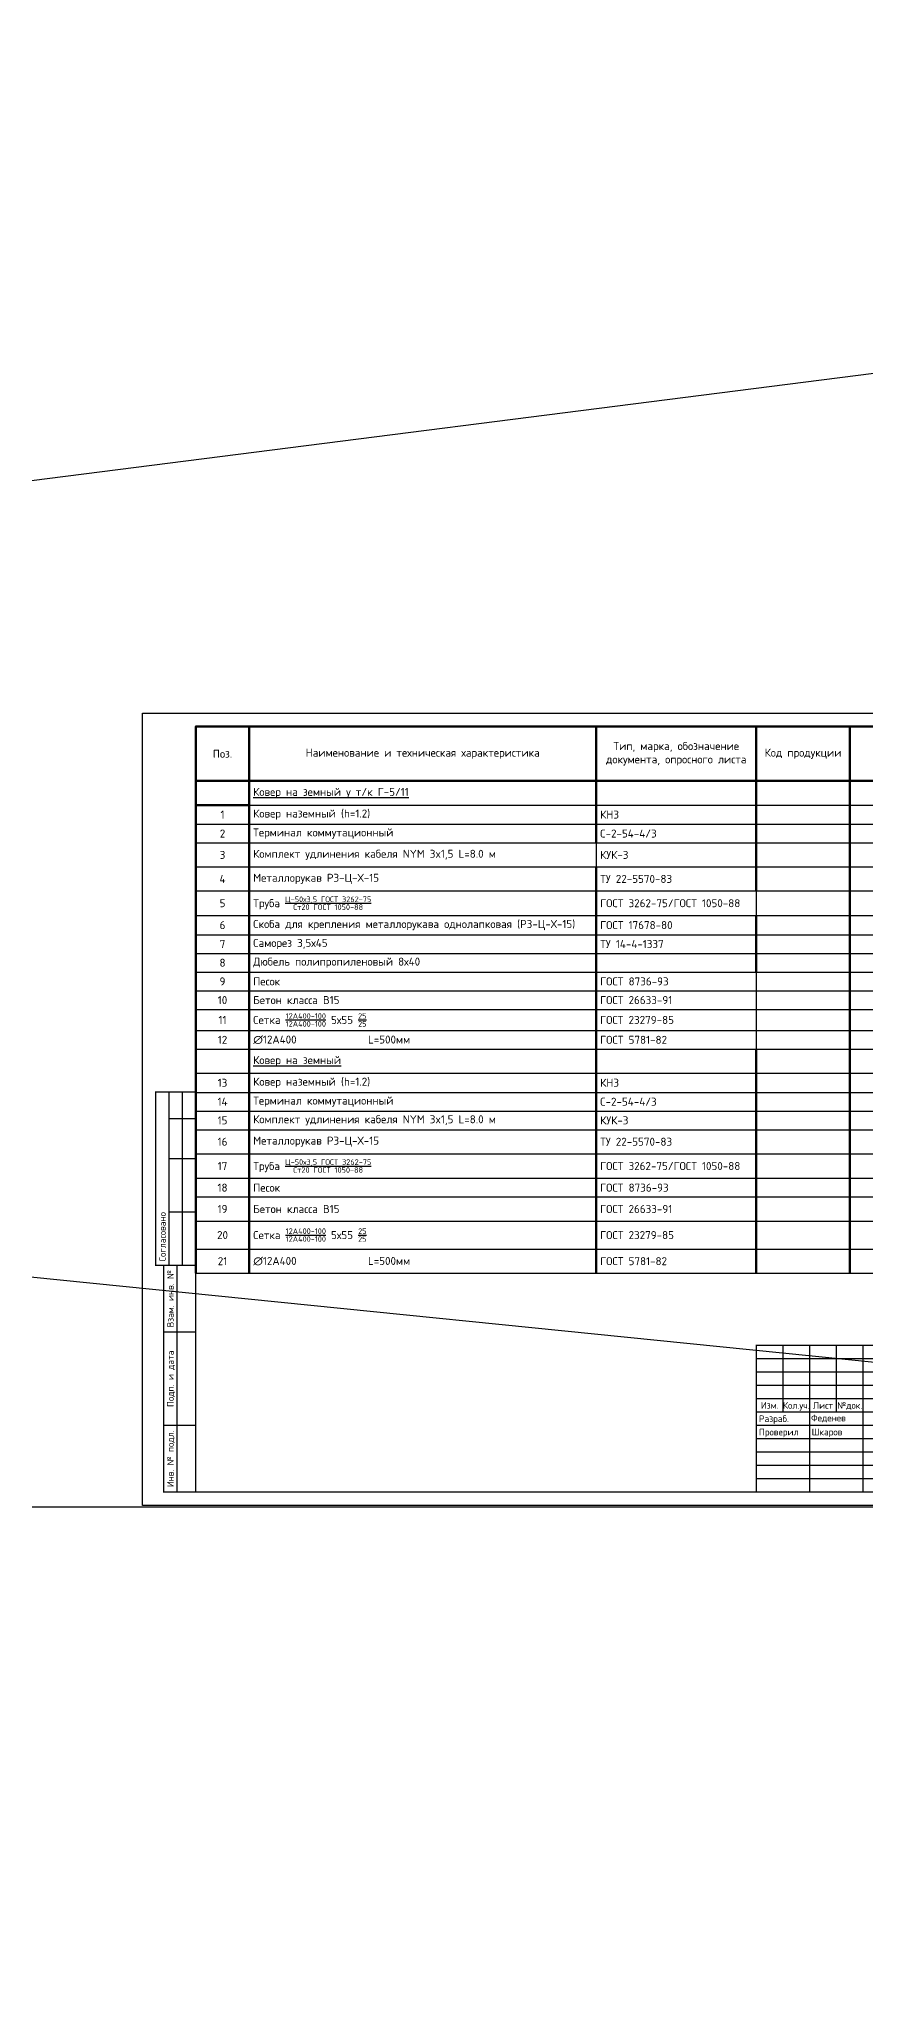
# Model space of a CAD drawing. Header units: millimetres. Extents: x -112426 to 6776, y 1218 to 38707.
# Drawn here: x 5314 to 5624, y 1218 to 1951 of the extents above; entities that cross this region are included whole.
import ezdxf
from ezdxf.enums import TextEntityAlignment as Align

# ---------------------------------------------------------------- set-up
doc = ezdxf.new("R2010")
doc.units = ezdxf.units.MM
doc.layers.add('Размеры на чертеже', color=250, linetype='Continuous', lineweight=25)
doc.layers.add('Таблица', color=250, linetype='Continuous', lineweight=30)
doc.styles.add('-ISOCPEUR-', font='isocpeur.ttf')

# ---------------------------------------------------------------- blocks, each defined once
blk = doc.blocks.new('*T82')
at = {"layer": 'Таблица', "color": 7, "lineweight": 50, "transparency": 16777216}
for p, q in [((0, 0), (395, 0)), ((0, 0), (0, -20.43)), ((20, 0), (20, -20.43)), ((150, 0), (150, -20.43)), ((210, 0), (210, -20.43)), ((245, 0), (245, -20.43)), ((290, 0), (290, -20.43)), ((310, 0), (310, -20.43)), ((330, 0), (330, -20.43)), ((355, 0), (355, -20.43)), ((395, 0), (395, -20.43))]:
    blk.add_line(p, q, dxfattribs=at)
at = {"layer": 'Таблица', "color": 0, "lineweight": 50, "transparency": 16777216}
for p, q in [((0, -20.43), (150, -20.43)), ((0, -20.43), (0, -204.93)), ((20, -20.43), (20, -204.93)), ((210, -20.43), (395, -20.43)), ((210, -20.43), (210, -61.63)), ((245, -20.43), (245, -78.05)), ((395, -20.43), (395, -204.93)), ((0, -29.43), (20, -29.43)), ((330, -52.63), (330, -78.05)), ((290, -61.63), (290, -70.85)), ((310, -61.63), (310, -78.05)), ((210, -70.85), (210, -92.05)), ((245, -92.05), (245, -204.93)), ((330, -99.05), (330, -113.95)), ((290, -106.05), (290, -113.95)), ((310, -106.05), (310, -113.95)), ((210, -120.95), (210, -204.93))]:
    blk.add_line(p, q, dxfattribs=at)
at = {"layer": 'Таблица', "color": 0, "linetype": 'ByBlock', "lineweight": 50, "transparency": 16777216}
for p, q in [((150, -20.43), (210, -20.43)), ((150, -20.43), (150, -43.63)), ((290, -20.43), (290, -52.63)), ((310, -20.43), (310, -61.63)), ((330, -20.43), (330, -52.63)), ((150, -52.63), (150, -204.93)), ((290, -70.85), (290, -106.05)), ((245, -78.05), (245, -92.05)), ((310, -78.05), (310, -106.05)), ((330, -78.05), (330, -99.05)), ((290, -113.95), (290, -204.93)), ((310, -113.95), (310, -204.93)), ((330, -113.95), (330, -204.93))]:
    blk.add_line(p, q, dxfattribs=at)
at = {"layer": 'Таблица', "color": 0, "linetype": 'ByBlock', "lineweight": -2, "transparency": 16777216}
for p, q in [((355, -20.43), (355, -204.93)), ((210, -29.43), (290, -29.43)), ((355, -29.43), (395, -29.43)), ((355, -36.63), (395, -36.63)), ((150, -43.63), (150, -52.63)), ((210, -52.63), (290, -52.63)), ((290, -52.63), (290, -61.63)), ((20, -61.63), (150, -61.63)), ((210, -61.63), (210, -70.85)), ((290, -61.63), (310, -61.63)), ((330, -70.85), (355, -70.85)), ((210, -78.05), (290, -78.05)), ((210, -85.05), (290, -85.05)), ((310, -85.05), (355, -85.05)), ((210, -92.05), (245, -92.05)), ((210, -92.05), (210, -120.95)), ((330, -99.05), (355, -99.05)), ((245, -106.05), (290, -106.05)), ((310, -106.05), (330, -106.05)), ((330, -113.95), (355, -113.95))]:
    blk.add_line(p, q, dxfattribs=at)
at = {"layer": 'Таблица', "color": 0, "lineweight": 30, "transparency": 16777216}
for p, q in [((0, -36.63), (20, -36.63)), ((0, -43.63), (20, -43.63)), ((0, -52.63), (20, -52.63)), ((0, -61.63), (20, -61.63)), ((310, -61.63), (355, -61.63)), ((0, -70.85), (20, -70.85)), ((310, -70.85), (330, -70.85)), ((0, -78.05), (20, -78.05)), ((310, -78.05), (355, -78.05)), ((0, -85.05), (20, -85.05)), ((0, -92.05), (20, -92.05)), ((0, -99.05), (20, -99.05)), ((0, -106.05), (20, -106.05)), ((330, -106.05), (355, -106.05)), ((0, -113.95), (20, -113.95)), ((310, -113.95), (330, -113.95)), ((0, -120.95), (20, -120.95)), ((0, -137.15), (20, -137.15)), ((0, -144.15), (20, -144.15)), ((0, -151.15), (20, -151.15)), ((0, -160.15), (20, -160.15)), ((0, -169.37), (20, -169.37)), ((0, -176.37), (20, -176.37)), ((0, -185.37), (20, -185.37)), ((0, -195.93), (20, -195.93)), ((0, -204.93), (20, -204.93))]:
    blk.add_line(p, q, dxfattribs=at)
at = {"layer": 'Таблица', "color": 0, "linetype": 'ByBlock', "lineweight": 25, "transparency": 16777216}
for p, q in [((20, -29.43), (210, -29.43)), ((20, -36.63), (210, -36.63)), ((290, -29.43), (355, -29.43)), ((290, -36.63), (355, -36.63)), ((20, -43.63), (210, -43.63)), ((290, -43.63), (355, -43.63)), ((20, -52.63), (210, -52.63)), ((290, -52.63), (355, -52.63)), ((150, -61.63), (210, -61.63)), ((20, -70.85), (210, -70.85)), ((290, -70.85), (310, -70.85)), ((20, -78.05), (210, -78.05)), ((290, -78.05), (310, -78.05)), ((20, -85.05), (210, -85.05)), ((290, -85.05), (310, -85.05)), ((20, -92.05), (210, -92.05)), ((245, -92.05), (355, -92.05)), ((20, -99.05), (210, -99.05)), ((245, -99.05), (330, -99.05)), ((20, -106.05), (210, -106.05)), ((290, -106.05), (310, -106.05)), ((20, -113.95), (210, -113.95)), ((290, -113.95), (310, -113.95)), ((20, -120.95), (210, -120.95)), ((245, -120.95), (355, -120.95)), ((20, -129.95), (210, -129.95)), ((245, -129.95), (355, -129.95)), ((20, -137.15), (210, -137.15)), ((245, -137.15), (355, -137.15)), ((20, -144.15), (210, -144.15)), ((245, -144.15), (355, -144.15)), ((20, -151.15), (210, -151.15)), ((245, -151.15), (355, -151.15)), ((20, -160.15), (210, -160.15)), ((245, -160.15), (355, -160.15)), ((20, -169.37), (210, -169.37)), ((245, -169.37), (355, -169.37)), ((20, -176.37), (210, -176.37)), ((245, -176.37), (355, -176.37)), ((20, -185.37), (210, -185.37)), ((245, -185.37), (355, -185.37)), ((20, -195.93), (210, -195.93)), ((245, -195.93), (355, -195.93)), ((20, -204.93), (210, -204.93)), ((245, -204.93), (355, -204.93))]:
    blk.add_line(p, q, dxfattribs=at)
at = {"layer": 'Таблица', "color": 0, "lineweight": 25, "transparency": 16777216}
for p, q in [((210, -36.63), (290, -36.63)), ((210, -43.63), (290, -43.63)), ((355, -43.63), (395, -43.63)), ((355, -52.63), (395, -52.63)), ((210, -61.63), (290, -61.63)), ((355, -61.63), (395, -61.63)), ((210, -70.85), (290, -70.85)), ((355, -70.85), (395, -70.85)), ((355, -78.05), (395, -78.05)), ((355, -85.05), (395, -85.05)), ((355, -92.05), (395, -92.05)), ((210, -99.05), (245, -99.05)), ((355, -99.05), (395, -99.05)), ((210, -106.05), (245, -106.05)), ((355, -106.05), (395, -106.05)), ((210, -113.95), (290, -113.95)), ((355, -113.95), (395, -113.95)), ((210, -120.95), (245, -120.95)), ((355, -120.95), (395, -120.95)), ((0, -129.95), (20, -129.95)), ((210, -129.95), (245, -129.95)), ((355, -129.95), (395, -129.95)), ((210, -137.15), (245, -137.15)), ((355, -137.15), (395, -137.15)), ((210, -144.15), (245, -144.15)), ((355, -144.15), (395, -144.15)), ((210, -151.15), (245, -151.15)), ((355, -151.15), (395, -151.15)), ((210, -160.15), (245, -160.15)), ((355, -160.15), (395, -160.15)), ((210, -169.37), (245, -169.37)), ((355, -169.37), (395, -169.37)), ((210, -176.37), (245, -176.37)), ((355, -176.37), (395, -176.37)), ((210, -185.37), (245, -185.37)), ((355, -185.37), (395, -185.37)), ((210, -195.93), (245, -195.93)), ((355, -195.93), (395, -195.93)), ((210, -204.93), (245, -204.93)), ((355, -204.93), (395, -204.93))]:
    blk.add_line(p, q, dxfattribs=at)
at = {"layer": 'Таблица', "color": 7, "transparency": 16777216, "char_height": 3, "attachment_point": 5, "style": '-ISOCPEUR-'}
for s, insert, width in [('Тип, марка, обозначение документа, опросного листа', (180, -10.22), 57), ('Ед. изме-ре- ния', (300, -10.22), 17), ('Масса 1 ед., кг.', (342.5, -10.22), 22), ('Поз.', (10, -10.22), 17), ('Наименование и техническая характеристика', (85, -10.22), 127), ('Код продукции', (227.5, -10.22), 32), ('Поставщик', (267.5, -10.22), 42), ('Коли-чест-во', (320, -10.22), 17), ('Примечание', (375, -10.22), 37), ('12', (320, -57.13), 17), ('0,25', (342.5, -57.13), 22), ('8,0', (320, -66.24), 17), ('4,88', (342.5, -66.24), 22), ('24', (320, -74.45), 17), ('0,025', (342.5, -74.45), 22)]:
    blk.add_mtext(s, dxfattribs=dict(at, insert=insert, width=width))
at = {"layer": 'Таблица', "color": 0, "transparency": 16777216, "char_height": 3, "style": '-ISOCPEUR-'}
for s, insert, width, attachment_point in [('{\\L\\C256;Ковер на земный у т/к Г-5/11}', (21.5, -24.93), 127, 4), ('Ковер наземный (h=1.2)', (21.5, -33.03), 127, 4), ('КНЗ', (151.5, -33.03), 57, 4), ('шт', (300, -33.03), 17, 5), ('1', (320, -33.03), 17, 5), ('Терминал коммутационный ', (21.5, -40.13), 127, 4), ('{\\C256;С-2-54-4/3\\P}', (151.5, -40.13), 57, 4), ('шт', (300, -40.13), 17, 5), ('1', (320, -40.13), 17, 5), ('Комплект удлинения кабеля NYM 3x1,5 L=8.0 м', (21.5, -48.13), 127, 4), ('КУК-3', (151.5, -48.13), 57, 4), ('шт', (300, -48.13), 17, 5), ('2', (320, -48.13), 17, 5), ('0,91', (342.5, -48.13), 22, 5), ('Металлорукав РЗ-Ц-Х-15', (21.5, -57.13), 127, 4), ('ТУ 22-5570-83', (151.5, -57.13), 57, 4), ('м', (300, -57.13), 17, 5), ('\\A1;Труба {\\H0.7x;\\SЦ-50х3,5 ГОСТ 3262-75/Ст20 ГОСТ 1050-88;}', (21.5, -66.24), 127, 4), ('ГОСТ 3262-75/ГОСТ 1050-88', (151.5, -66.24), 57, 4), ('м', (300, -66.24), 17, 5), ('Скоба для крепления металлорукава однолапковая (РЗ-Ц-Х-15)', (21.5, -74.45), 127, 4), ('ГОСТ 17678-80', (151.5, -74.45), 57, 4), ('Саморез 3,5х45', (21.5, -81.55), 127, 4), ('ТУ 14-4-1337', (151.5, -81.55), 57, 4), ('шт', (300, -74.45), 17, 5), ('24', (320, -81.55), 17, 5), ('Дюбель полипропиленовый 8х40', (21.5, -88.55), 127, 4), ('шт', (300, -81.55), 17, 5), ('шт', (300, -88.55), 17, 5), ('24', (320, -88.55), 17, 5), ('Песок', (21.5, -95.55), 127, 4), ('ГОСТ 8736-93', (151.5, -95.55), 57, 4), ('\\A1;м{\\H0.7x;\\S3^ ;}', (300, -95.55), 17, 5), ('0,2', (320, -95.55), 17, 5), ('Бетон класса В15', (21.5, -102.55), 127, 4), ('ГОСТ 26633-91', (151.5, -102.55), 57, 4), ('\\A1;м{\\H0.7x;\\S3^ ;}', (300, -102.55), 17, 5), ('0,06', (320, -102.55), 17, 5), ('11', (10, -110), 17, 5), ('\\A1;Сетка {\\H0.7x;\\S12А400-100/12А400-100;\\H1.42857x; 5х55 \\H0.7x;\\S25/25;\\H1.42857x; }', (21.5, -110), 127, 4), ('ГОСТ 23279-85', (151.5, -110), 57, 4), ('шт', (300, -110), 17, 5), ('1', (320, -110), 17, 5), ('5,90', (342.5, -110), 22, 5), ('12', (10, -117.45), 17, 5), ('∅12А400              L=500мм', (21.5, -117.45), 127, 4), ('ГОСТ 5781-82', (151.5, -117.45), 57, 4), ('шт', (300, -117.45), 17, 5), ('3', (320, -117.45), 17, 5), ('0,50', (342.5, -117.45), 22, 5), ('{\\L\\C256;Ковер на земный }', (21.5, -125.45), 127, 4), ('Ковер наземный (h=1.2)', (21.5, -133.55), 127, 4), ('Терминал коммутационный ', (21.5, -140.65), 127, 4), ('{\\C256;С-2-54-4/3\\P}', (151.5, -140.65), 57, 4), ('КНЗ', (151.5, -133.55), 57, 4), ('шт', (300, -133.55), 17, 5), ('1', (320, -133.55), 17, 5), ('1', (320, -140.65), 17, 5), ('Комплект удлинения кабеля NYM 3x1,5 L=8.0 м', (21.5, -147.65), 127, 4), ('КУК-3', (151.5, -147.65), 57, 4), ('шт', (300, -140.65), 17, 5), ('2', (320, -147.65), 17, 5), ('0,91', (342.5, -147.65), 22, 5), ('Металлорукав РЗ-Ц-Х-15', (21.5, -155.65), 127, 4), ('шт', (300, -147.65), 17, 5), ('0,25', (342.5, -155.65), 22, 5), ('ТУ 22-5570-83', (151.5, -155.65), 57, 4), ('м', (300, -155.65), 17, 5), ('8', (320, -155.65), 17, 5), ('\\A1;Труба {\\H0.7x;\\SЦ-50х3,5 ГОСТ 3262-75/Ст20 ГОСТ 1050-88;}', (21.5, -164.76), 127, 4), ('ГОСТ 3262-75/ГОСТ 1050-88', (151.5, -164.76), 57, 4), ('м', (300, -164.76), 17, 5), ('6,0', (320, -164.76), 17, 5), ('4,88', (342.5, -164.76), 22, 5), ('Песок', (21.5, -172.87), 127, 4), ('ГОСТ 8736-93', (151.5, -172.87), 57, 4), ('\\A1;м{\\H0.7x;\\S3^ ;}', (300, -172.87), 17, 5), ('0,2', (320, -172.87), 17, 5), ('Бетон класса В15', (21.5, -180.87), 127, 4), ('ГОСТ 26633-91', (151.5, -180.87), 57, 4), ('\\A1;м{\\H0.7x;\\S3^ ;}', (300, -180.87), 17, 5), ('0,06', (320, -180.87), 17, 5), ('20', (10, -190.65), 17, 5), ('\\A1;Сетка {\\H0.7x;\\S12А400-100/12А400-100;\\H1.42857x; 5х55 \\H0.7x;\\S25/25;\\H1.42857x; }', (21.5, -190.65), 127, 4), ('ГОСТ 23279-85', (151.5, -190.65), 57, 4), ('шт', (300, -190.65), 17, 5), ('1', (320, -190.65), 17, 5), ('5,90', (342.5, -190.65), 22, 5), ('21', (10, -200.43), 17, 5), ('∅12А400              L=500мм', (21.5, -200.43), 127, 4), ('ГОСТ 5781-82', (151.5, -200.43), 57, 4), ('шт', (300, -200.43), 17, 5), ('3', (320, -200.43), 17, 5), ('0,50', (342.5, -200.43), 22, 5)]:
    blk.add_mtext(s, dxfattribs=dict(at, insert=insert, width=width, attachment_point=attachment_point))
at = {"layer": 'Таблица', "color": 18, "true_color": 0x000000, "transparency": 16777216, "char_height": 3, "width": 17, "attachment_point": 5, "style": '-ISOCPEUR-'}
for s, insert in [('1', (10, -33.03)), ('2', (10, -40.13)), ('3', (10, -48.13)), ('4', (10, -57.13)), ('5', (10, -66.24)), ('6', (10, -74.45)), ('7', (10, -81.55)), ('8', (10, -88.55)), ('9', (10, -95.55)), ('10', (10, -102.55)), ('14', (10, -140.65)), ('13', (10, -133.55)), ('15', (10, -147.65)), ('16', (10, -155.65)), ('17', (10, -164.76)), ('18', (10, -172.87)), ('19', (10, -180.87))]:
    blk.add_mtext(s, dxfattribs=dict(at, insert=insert))
blk = doc.blocks.new('*U154')
blk.add_lwpolyline([(0, 0), (420, 0), (420, -297), (0, -297)], close=True)
at = {"const_width": 0.5}
blk.add_lwpolyline([(20, -5), (415, -5), (415, -292), (20, -292)], close=True, dxfattribs=at)
for points in [[(20, -207), (5, -207), (5, -142), (20, -142)], [(10, -142), (10, -207)], [(15, -142), (15, -207)], [(10, -152), (20, -152)], [(10, -167), (20, -167)], [(10, -187), (20, -187)], [(20, -292), (8, -292), (8, -207), (20, -207)], [(13, -207), (13, -292)], [(8, -232), (20, -232)], [(230, -292), (230, -237), (415, -237)], [(230, -242), (295, -242)], [(240, -237), (240, -262)], [(250, -237), (250, -292)], [(260, -237), (260, -262)], [(270, -237), (270, -292)], [(230, -247), (295, -247)], [(230, -252), (295, -252)], [(230, -257), (295, -257)], [(230, -262), (415, -262)], [(8, -267), (20, -267)], [(230, -267), (295, -267)], [(230, -272), (295, -272)], [(230, -277), (295, -277)], [(230, -282), (295, -282)], [(230, -287), (295, -287)]]:
    blk.add_lwpolyline(points, dxfattribs=at)
at = {"style": '-ISOCPEUR-'}
blk.add_text('Согласовано', height=2.5, rotation=90, dxfattribs=at).set_placement((7.5, -205.5), align=Align.MIDDLE_LEFT)
for s, p in [('Взам. инв. №', (10.5, -219.5)), ('Подп. и дата', (10.5, -249.5)), ('Инв. № подл.', (10.5, -279.5))]:
    blk.add_text(s, height=2.5, rotation=90, dxfattribs=at).set_placement(p, align=Align.MIDDLE_CENTER)
for s, p in [('Разраб.', (231, -264.5)), ('Проверил', (231, -269.5))]:
    blk.add_text(s, height=2.5, dxfattribs=at).set_placement(p, align=Align.MIDDLE_LEFT)
for s, p in [('Изм.', (235, -259.5)), ('Кол.уч.', (245, -259.5)), ('Лист', (255, -259.5)), ('№док.', (265, -259.5))]:
    blk.add_text(s, height=2.5, dxfattribs=at).set_placement(p, align=Align.MIDDLE_CENTER)
blk.add_attdef('РАЗРАБОТАЛ', text='', height=2.5, dxfattribs=at).set_placement((250.5, -264.22), align=Align.MIDDLE_LEFT)
at = {"style": '-ISOCPEUR-', "flags": 8}
for tag, height, p in [('ДАТА', 2.5, (290.07, -264.4)), ('ДАТА1', 2.5, (290.07, -269.4)), ('ЛИСТ', 3, (386.39, -271.92)), ('ЛИСТОВ', 3, (403.89, -271.92)), ('ФОРМАТ', 3, (380.97, -294.75))]:
    blk.add_attdef(tag, text='', height=height, dxfattribs=at).set_placement(p, align=Align.MIDDLE_CENTER)
at = {"style": '-ISOCPEUR-'}
blk.add_attdef('ПРОВЕРИЛ', (250.75, -270.73), '', height=2.5, dxfattribs=at)
at = {"style": '-ISOCPEUR-', "flags": 8}
blk.add_attdef('ИМЯ_ЧЕРТЕЖА_001', (321.33, -285.18), '', height=3, dxfattribs=at)

msp = doc.modelspace()

# ---------------------------------------------------------------- linework, layer by layer
for p, q in [((6610.206, 1951.39), (857.036, 1218.247)), ((1022.192, 1920.504), (6776.04, 1339.375)), ((1042.939, 1401.16), (6319.699, 1401.16))]:
    msp.add_line(p, q)

# ---------------------------------------------------------------- block references
msp.add_blockref('*T82', (5372.56, 1693.716))
at = {"layer": 'Размеры на чертеже', "lineweight": 90}
ref = msp.add_blockref('*U154', (5352.56, 1698.716), dxfattribs=at)
ref.add_attrib('РАЗРАБОТАЛ', 'Феденев', dxfattribs={"layer": '0', "height": 2.5, "style": '-ISOCPEUR-'}).set_placement((5603.06, 1434.492), align=Align.MIDDLE_LEFT)
ref.add_attrib('ПРОВЕРИЛ', 'Шкаров', (5603.309, 1427.987), dxfattribs={"layer": '0', "height": 2.5, "style": '-ISOCPEUR-'})

doc.saveas('drawing.dxf')
